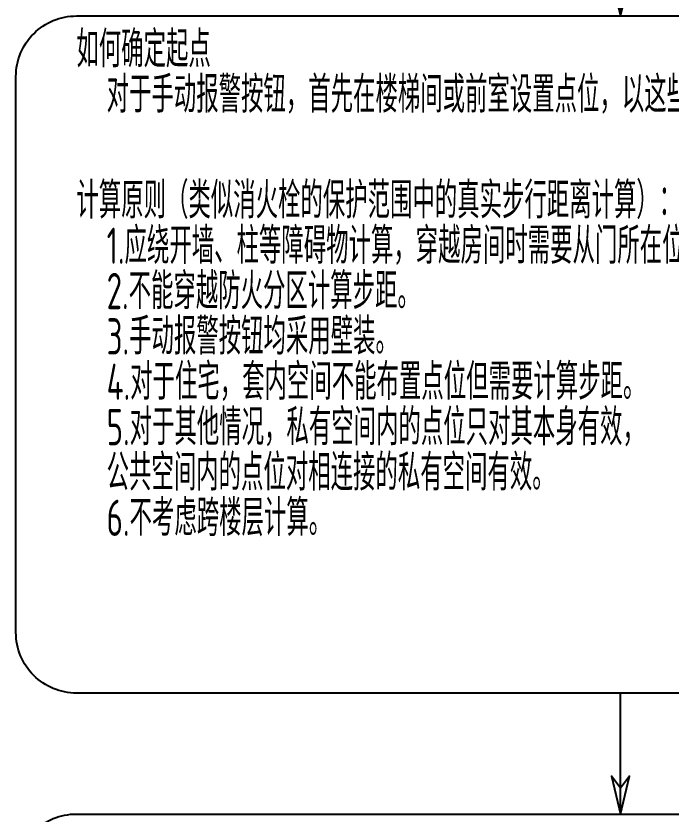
# Model space of a CAD drawing. Header units: millimetres. Extents: x -77018 to 517482, y 370785 to 1587285.
# Drawn here: x 55232 to 163581, y 661785 to 793785 of the extents above; entities that cross this region are included whole.
import ezdxf
from ezdxf.enums import TextEntityAlignment as Align

# ---------------------------------------------------------------- set-up
doc = ezdxf.new("R2010")
doc.units = ezdxf.units.MM
doc.header["$LTSCALE"] = 1000
doc.layers.add('E-UNIV-DIAG', color=2, linetype='Continuous')
doc.layers.add('E-UNIV-NOTE', color=6, linetype='Continuous')
doc.styles.add('TH-STYLE3', font='tssdeng.shx', dxfattribs={"width": 0.65, "bigfont": 'tssdchn.shx'})

msp = doc.modelspace()

# ---------------------------------------------------------------- linework, layer by layer
at = {"layer": 'E-UNIV-DIAG'}
for points in [[(155232, 793785), (155232, 813785)], [(155232, 793785), (156732, 800061), (155232, 798061), (153732, 800061), (155232, 793785)], [(155232, 661785), (155232, 681785)], [(155232, 661785), (156732, 668061), (155232, 666061), (153732, 668061), (155232, 661785)]]:
    msp.add_lwpolyline(points, dxfattribs=at)
for points in [[(245232, 681785), (65232, 681785, -0.4142136), (55232, 691785), (55232, 783785, -0.4142136), (65232, 793785), (245232, 793785, -0.4142136), (255232, 783785), (255232, 691785, -0.4142136)], [(245232, 549785), (65232, 549785, -0.4142136), (55232, 559785), (55232, 651785, -0.4142136), (65232, 661785), (245232, 661785, -0.4142136), (255232, 651785), (255232, 559785, -0.4142136)]]:
    msp.add_lwpolyline(points, format="xyb", close=True, dxfattribs=at)

# ---------------------------------------------------------------- texts
at = {"layer": 'E-UNIV-NOTE', "style": 'TH-STYLE3', "width": 0.65}
for s, p in [('如何确定起点', (65232, 788285)), ('对于手动报警按钮，首先在楼梯间或前室设置点位，以这些区域设置的点位为起点计算步距。', (70232, 780785)), ('计算原则（类似消火栓的保护范围中的真实步行距离计算）：', (65232, 763285)), ('1.应绕开墙、柱等障碍物计算，穿越房间时需要从门所在位置穿越。', (70232, 755785)), ('2.不能穿越防火分区计算步距。', (70232, 748285)), ('3.手动报警按钮均采用壁装。', (70232, 740785)), ('4.对于住宅，套内空间不能布置点位但需要计算步距。', (70232, 733285)), ('5.对于其他情况，私有空间内的点位只对其本身有效，', (70232, 725785)), ('公共空间内的点位对相连接的私有空间有效。', (70232, 718285)), ('6.不考虑跨楼层计算。', (70232, 710785))]:
    msp.add_text(s, height=6000, dxfattribs=at).set_placement(p, align=Align.MIDDLE_LEFT)

doc.saveas('drawing.dxf')
